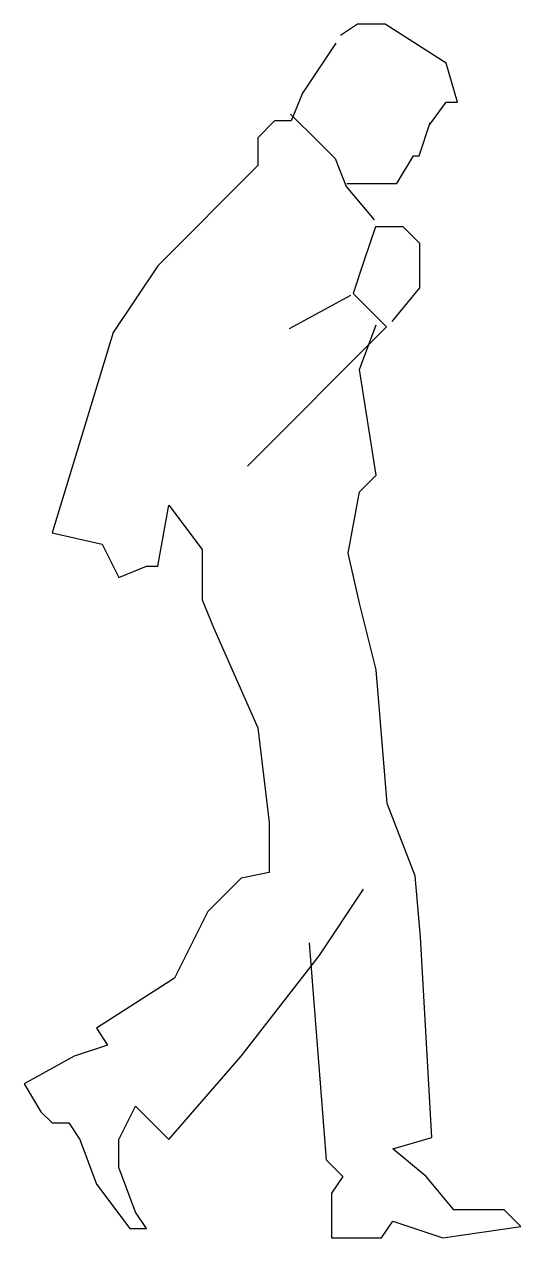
# Model space of a CAD drawing. Extents: x 13272 to 13893, y 21558 to 23075.
import ezdxf

# ---------------------------------------------------------------- set-up
doc = ezdxf.new("R2010")
doc.units = 0
doc.header["$LTSCALE"] = 1270
doc.header["$MEASUREMENT"] = 0
doc.layers.get('0').update_dxf_attribs({"linetype": 'CONTINUOUS'})

msp = doc.modelspace()

# ---------------------------------------------------------------- linework, layer by layer
at = {"linetype": 'CONTINUOUS'}
for p, q in [((13688.8, 23075.2), (13667.9, 23061.3)), ((13723.6, 23075.2), (13688.8, 23075.2)), ((13800.1, 23026.5), (13723.6, 23075.2)), ((13661.8, 23051.7), (13620, 22989.1)), ((13814.1, 22977.8), (13800.1, 23026.5)), ((13620, 22989.1), (13606.1, 22954.3)), ((13779.3, 22949.9), (13800.1, 22977.8)), ((13800.1, 22977.8), (13814.1, 22977.8)), ((13605.3, 22963), (13640.1, 22928.2)), ((13585.2, 22954.3), (13564.4, 22933.4)), ((13606.1, 22954.3), (13585.2, 22954.3)), ((13766.2, 22910.8), (13780.1, 22952.6)), ((13564.4, 22933.4), (13564.4, 22898.6)), ((13640.1, 22928.2), (13660.9, 22907.3)), ((13564.4, 22898.6), (13439.1, 22773.3)), ((13660.9, 22907.3), (13674.9, 22872.5)), ((13738.4, 22876), (13759.2, 22910.8)), ((13759.2, 22910.8), (13766.2, 22910.8)), ((13674.9, 22872.5), (13709.7, 22830.8)), ((13675.7, 22876), (13738.4, 22876)), ((13711.4, 22822.1), (13697.5, 22780.3)), ((13746.2, 22822.1), (13711.4, 22822.1)), ((13767.1, 22801.2), (13746.2, 22822.1)), ((13767.1, 22745.5), (13767.1, 22801.2)), ((13697.5, 22780.3), (13683.6, 22738.5)), ((13439.1, 22773.3), (13383.4, 22689.8)), ((13732.3, 22703.7), (13767.1, 22745.5)), ((13680.1, 22735.9), (13603.5, 22694.2)), ((13683.6, 22738.5), (13725.3, 22696.8)), ((13691.4, 22643.7), (13712.3, 22699.4)), ((13383.4, 22689.8), (13306.8, 22439.3)), ((13725.3, 22696.8), (13551.3, 22522.8)), ((13712.3, 22511.5), (13691.4, 22643.7)), ((13691.4, 22490.6), (13712.3, 22511.5)), ((13677.5, 22414), (13691.4, 22490.6)), ((13439.1, 22397.5), (13453, 22474.1)), ((13453, 22474.1), (13494.8, 22418.4)), ((13306.8, 22439.3), (13369.5, 22425.3)), ((13369.5, 22425.3), (13390.4, 22383.6)), ((13494.8, 22418.4), (13494.8, 22355.7)), ((13691.4, 22351.4), (13677.5, 22414)), ((13390.4, 22383.6), (13425.2, 22397.5)), ((13425.2, 22397.5), (13439.1, 22397.5)), ((13494.8, 22355.7), (13508.7, 22320.9)), ((13712.3, 22267.9), (13691.4, 22351.4)), ((13508.7, 22320.9), (13564.4, 22195.7)), ((13726.2, 22100.8), (13712.3, 22267.9)), ((13564.4, 22195.7), (13578.3, 22077.3)), ((13761, 22010.3), (13726.2, 22100.8)), ((13578.3, 22077.3), (13578.3, 22014.7)), ((13543.5, 22007.7), (13501.7, 21966)), ((13578.3, 22014.7), (13543.5, 22007.7)), ((13767.9, 21933.8), (13761, 22010.3)), ((13640.9, 21910.3), (13696.6, 21993.8)), ((13501.7, 21966), (13460, 21882.5)), ((13628.7, 21926.8), (13649.6, 21655.4)), ((13781.9, 21683.2), (13767.9, 21933.8)), ((13543.5, 21785), (13640.9, 21910.3)), ((13460, 21882.5), (13362.5, 21819.8)), ((13362.5, 21819.8), (13376.4, 21798.9)), ((13376.4, 21798.9), (13334.7, 21785)), ((13334.7, 21785), (13272, 21750.2)), ((13453, 21680.6), (13543.5, 21785)), ((13272, 21750.2), (13292.9, 21715.4)), ((13292.9, 21715.4), (13306.8, 21701.5)), ((13390.4, 21680.6), (13411.2, 21722.4)), ((13411.2, 21722.4), (13453, 21680.6)), ((13306.8, 21701.5), (13327.7, 21701.5)), ((13327.7, 21701.5), (13341.6, 21680.6)), ((13733.1, 21669.3), (13781.9, 21683.2)), ((13341.6, 21680.6), (13362.5, 21624.9)), ((13390.4, 21645.8), (13390.4, 21680.6)), ((13774.9, 21634.5), (13733.1, 21669.3)), ((13649.6, 21655.4), (13670.5, 21634.5)), ((13411.2, 21590.1), (13390.4, 21645.8)), ((13362.5, 21624.9), (13404.3, 21569.3)), ((13670.5, 21634.5), (13656.6, 21613.6)), ((13809.7, 21592.7), (13774.9, 21634.5)), ((13656.6, 21613.6), (13656.6, 21557.9)), ((13872.3, 21592.7), (13809.7, 21592.7)), ((13893.2, 21571.9), (13872.3, 21592.7)), ((13425.2, 21569.3), (13411.2, 21590.1)), ((13719.2, 21557.9), (13733.1, 21578.8)), ((13733.1, 21578.8), (13795.8, 21557.9)), ((13404.3, 21569.3), (13425.2, 21569.3)), ((13795.8, 21557.9), (13893.2, 21571.9)), ((13656.6, 21557.9), (13719.2, 21557.9))]:
    msp.add_line(p, q, dxfattribs=at)

doc.saveas('drawing.dxf')
